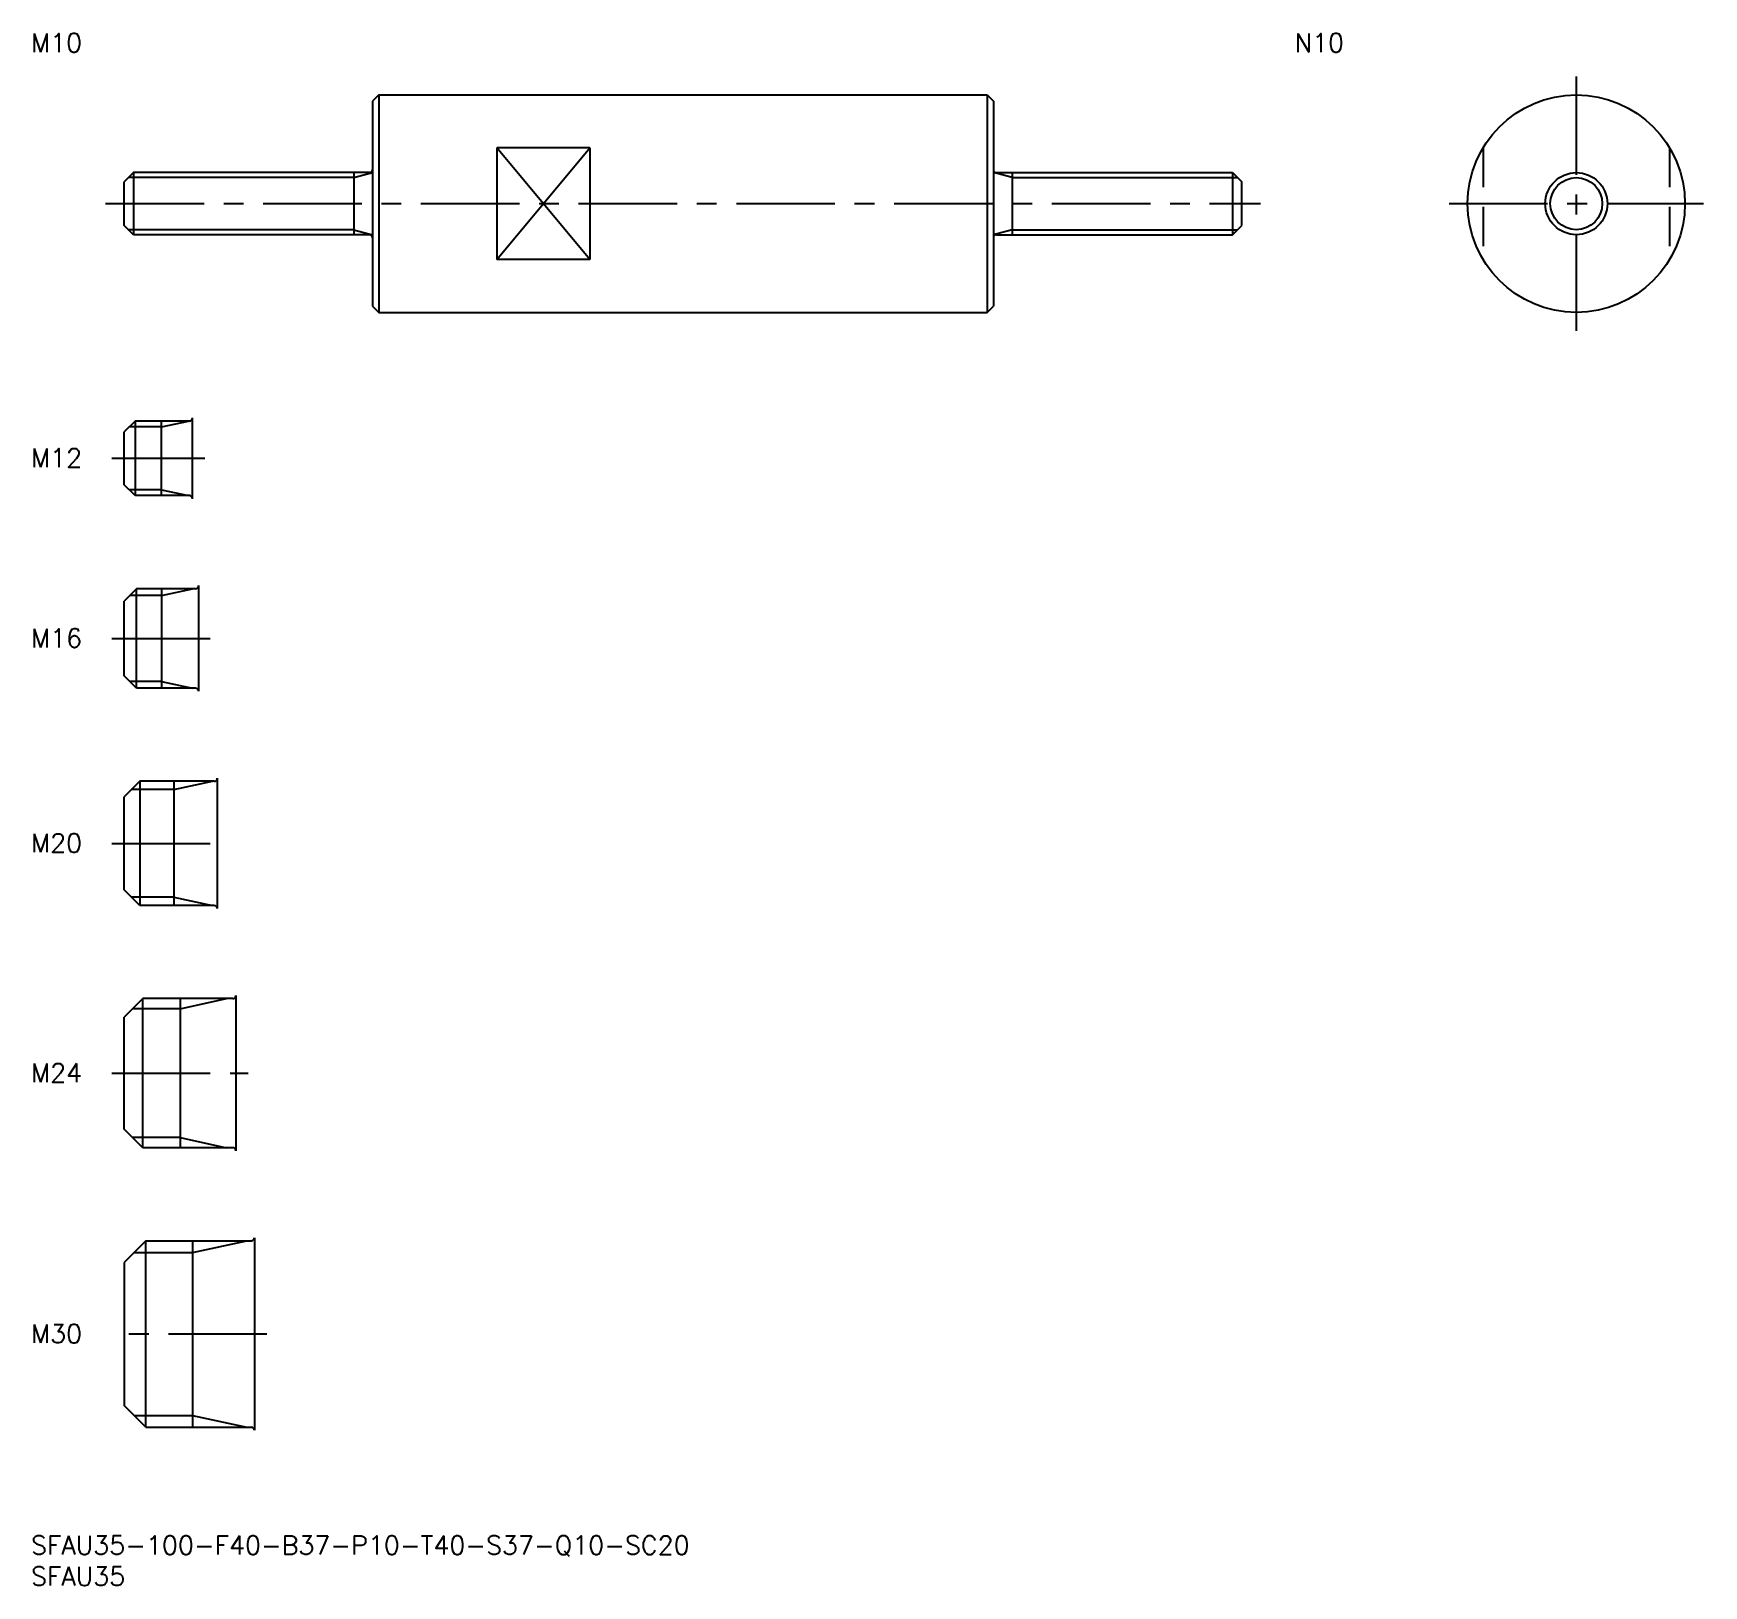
# Model space of a CAD drawing. Extents: x 0 to 269, y -8 to 242.
import ezdxf

# ---------------------------------------------------------------- set-up
doc = ezdxf.new("R2010")
doc.units = 0
doc.header["$LTSCALE"] = 0.5
doc.linetypes.add('CENTER', pattern=[50.8, 31.75, -6.35, 6.35, -6.35])
doc.linetypes.add('DASHED', pattern=[19.05, 12.7, -6.35])
for name, color, linetype in [('MSM_CENTER', 1, 'CENTER'), ('MSM_CONTINUOUS', 7, 'CONTINUOUS'), ('MSM_DASHED', 4, 'DASHED'), ('MSM_NARROW', 5, 'CONTINUOUS'), ('MSM_PART_NUMBER', 7, 'CONTINUOUS')]:
    doc.layers.add(name, color=color, linetype=linetype)
doc.styles.get("Standard").update_dxf_attribs({"font": 'txt.shx', "height": 1, "bigfont": 'bigfont.shx'})

# ---------------------------------------------------------------- blocks, each defined once
blk = doc.blocks.new('*U16')
at = {"layer": 'MSM_PART_NUMBER'}
blk.add_text('SFAU35-100-F40-B37-P10-T40-S37-Q10-SC20', height=3, dxfattribs=at).set_placement((0, -3))
blk = doc.blocks.new('*U17')
at = {"layer": 'MSM_PART_NUMBER'}
blk.add_text('SFAU35', height=3, dxfattribs=at).set_placement((0, -8))
blk = doc.blocks.new('*U18')
at = {"layer": 'MSM_PART_NUMBER'}
blk.add_text('M30', height=3, dxfattribs=at).set_placement((0, 31.06))
blk = doc.blocks.new('*U19')
at = {"layer": 'MSM_PART_NUMBER'}
blk.add_text('M24', height=3, dxfattribs=at).set_placement((0, 73.06))
blk = doc.blocks.new('*U20')
at = {"layer": 'MSM_PART_NUMBER'}
blk.add_text('M20', height=3, dxfattribs=at).set_placement((0, 110.06))
blk = doc.blocks.new('*U21')
at = {"layer": 'MSM_PART_NUMBER'}
blk.add_text('M16', height=3, dxfattribs=at).set_placement((0, 143.06))
blk = doc.blocks.new('*U22')
at = {"layer": 'MSM_PART_NUMBER'}
blk.add_text('M12', height=3, dxfattribs=at).set_placement((0, 172.06))
blk = doc.blocks.new('*U23')
at = {"layer": 'MSM_PART_NUMBER'}
blk.add_text('M10', height=3, dxfattribs=at).set_placement((0, 238.91))
blk = doc.blocks.new('*U24')
at = {"layer": 'MSM_PART_NUMBER'}
blk.add_text('N10', height=3, dxfattribs=at).set_placement((203.5, 238.91))

msp = doc.modelspace()

# ---------------------------------------------------------------- linework, layer by layer
at = {"layer": 'MSM_CENTER'}
for p, q in [((248.88, 235), (248.88, 194)), ((12, 214.5), (198, 214.5)), ((228.38, 214.5), (269.38, 214.5)), ((13, 173.5), (28, 173.5)), ((13, 144.5), (29, 144.5)), ((13, 111.5), (32, 111.5)), ((13, 74.5), (35, 74.5)), ((38, 32.5), (13, 32.5))]:
    msp.add_line(p, q, dxfattribs=at)
at = {"layer": 'MSM_CONTINUOUS'}
for p, q in [((56, 232), (55, 231)), ((56, 232), (154, 232)), ((56, 232), (56, 197)), ((154, 232), (154, 197)), ((154, 232), (155, 231)), ((55, 231), (55, 198)), ((155, 231), (155, 198)), ((90, 223.51), (75, 223.51)), ((75, 223.51), (75, 205.49)), ((90, 223.51), (90, 205.49)), ((16.5, 219.5), (15, 218)), ((15, 211), (15, 218)), ((54.5, 219.5), (16.5, 219.5)), ((16.5, 219.5), (16.5, 209.5)), ((52, 219.5), (52, 209.5)), ((155.5, 219.5), (193.5, 219.5)), ((158, 219.5), (158, 209.5)), ((193.5, 219.5), (195, 218)), ((193.5, 219.5), (193.5, 209.5)), ((195, 211), (195, 218)), ((16.5, 209.5), (15, 211)), ((193.5, 209.5), (195, 211)), ((54.5, 209.5), (16.5, 209.5)), ((155.5, 209.5), (193.5, 209.5)), ((90, 205.49), (75, 205.49)), ((55, 198), (56, 197)), ((56, 197), (154, 197)), ((154, 197), (155, 198)), ((16.75, 179.5), (15, 177.75)), ((15, 169.25), (15, 177.75)), ((25.5, 179.5), (16.75, 179.5)), ((16.75, 179.5), (16.75, 167.5)), ((21, 167.5), (21, 179.5)), ((26, 167), (26, 180)), ((16.75, 167.5), (15, 169.25)), ((25.5, 167.5), (16.75, 167.5)), ((17, 152.5), (15, 150.5)), ((26.5, 152.5), (17, 152.5)), ((17, 136.5), (17, 152.5)), ((21, 152.5), (21, 136.5)), ((27, 153), (27, 136)), ((15, 138.5), (15, 150.5)), ((17, 136.5), (15, 138.5)), ((26.5, 136.5), (17, 136.5)), ((17.5, 121.5), (15, 119)), ((29.5, 121.5), (17.5, 121.5)), ((17.5, 121.5), (17.5, 101.5)), ((23, 121.5), (23, 101.5)), ((30, 122), (30, 101)), ((15, 104), (15, 119)), ((17.5, 101.5), (15, 104)), ((29.5, 101.5), (17.5, 101.5)), ((18, 86.5), (15, 83.5)), ((32.5, 86.5), (18, 86.5)), ((18, 62.5), (18, 86.5)), ((24, 86.5), (24, 62.5)), ((33, 87), (33, 62)), ((15, 65.5), (15, 83.5)), ((18, 62.5), (15, 65.5)), ((32.5, 62.5), (18, 62.5)), ((18.5, 47.5), (15, 44)), ((18.5, 47.5), (35.5, 47.5)), ((18.5, 17.5), (18.5, 47.5)), ((26, 47.5), (26, 17.5)), ((36, 48), (36, 17)), ((15, 44), (15, 21)), ((18.5, 17.5), (15, 21)), ((18.5, 17.5), (35.5, 17.5))]:
    msp.add_line(p, q, dxfattribs=at)
for radius in [17.5, 5]:
    msp.add_circle((248.88, 214.5), radius, dxfattribs=at)
for centre, start, end in [((54.5, 220), 270, 0), ((155.5, 220), 180, 270), ((54.5, 209), 0, 90), ((155.5, 209), 90, 180), ((25.5, 180), 270, 0), ((25.5, 167), 0, 90), ((26.5, 153), 270, 0), ((26.5, 136), 0, 90), ((29.5, 122), 270, 0), ((29.5, 101), 0, 90), ((32.5, 87), 270, 0), ((32.5, 62), 0, 90), ((35.5, 48), 270, 0), ((35.5, 17), 0, 90)]:
    msp.add_arc(centre, 0.5, start, end, dxfattribs=at)
at = {"layer": 'MSM_DASHED'}
for p, q in [((233.88, 223.51), (233.88, 205.49)), ((263.88, 223.51), (263.88, 205.49))]:
    msp.add_line(p, q, dxfattribs=at)
at = {"layer": 'MSM_NARROW'}
for p, q in [((90, 205.49), (75, 223.51)), ((75, 205.49), (90, 223.51)), ((52, 218.69), (15.69, 218.69)), ((52, 218.69), (55, 219.5)), ((158, 218.69), (155, 219.5)), ((158, 218.69), (194.31, 218.69)), ((52, 210.31), (15.69, 210.31)), ((52, 210.31), (55, 209.5)), ((158, 210.31), (155, 209.5)), ((158, 210.31), (194.31, 210.31)), ((21, 178.55), (15.8, 178.55)), ((21, 178.55), (25.38, 179.5)), ((21, 168.45), (15.8, 168.45)), ((21, 168.45), (25.38, 167.5)), ((21, 151.42), (15.92, 151.42)), ((21, 151.42), (26, 152.5)), ((21, 137.58), (15.92, 137.58)), ((21, 137.58), (26, 136.5)), ((23, 120.15), (29.25, 121.5)), ((23, 120.15), (16.15, 120.15)), ((23, 102.85), (16.15, 102.85)), ((23, 102.85), (29.25, 101.5)), ((24, 84.88), (31.5, 86.5)), ((24, 84.88), (16.38, 84.88)), ((24, 64.12), (16.38, 64.12)), ((24, 64.12), (31.5, 62.5)), ((26, 45.61), (34.75, 47.5)), ((16.61, 45.61), (26, 45.61)), ((16.61, 19.39), (26, 19.39)), ((26, 19.39), (34.75, 17.5))]:
    msp.add_line(p, q, dxfattribs=at)
msp.add_circle((248.88, 214.5), 4.19, dxfattribs=at)

# ---------------------------------------------------------------- block references
at = {"layer": 'MSM_CONTINUOUS'}
for name in ['*U23', '*U24', '*U22', '*U21', '*U20', '*U19', '*U18', '*U16', '*U17']:
    msp.add_blockref(name, (0, 0), dxfattribs=at)

doc.saveas('drawing.dxf')
